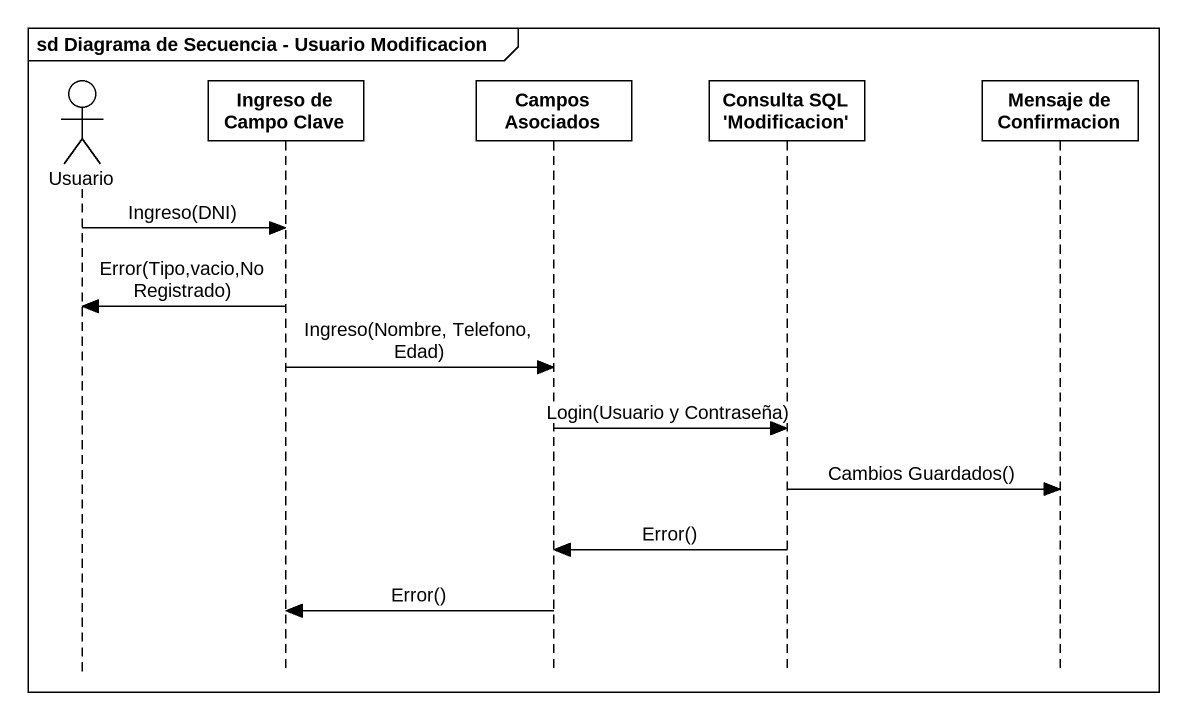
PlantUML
@startuml
mainframe sd Diagrama de Secuencia - Usuario Modificacion
hide footbox
actor Usuario
participant "Ingreso de Campo Clave" as Ingreso_de_Campo_Clave
participant "Campos Asociados" as Campos_Asociados
participant "Consulta SQL 'Modificacion'" as Consulta_SQL_Modificacion
participant "Mensaje de Confirmacion" as Mensaje_de_Confirmacion

Usuario -> Ingreso_de_Campo_Clave : Ingreso(DNI)
Ingreso_de_Campo_Clave -> Usuario : Error(Tipo,vacio,No Registrado)
Ingreso_de_Campo_Clave -> Campos_Asociados : Ingreso(Nombre, Telefono, Edad)
Campos_Asociados -> Consulta_SQL_Modificacion : Login(Usuario y Contraseña)
Consulta_SQL_Modificacion -> Mensaje_de_Confirmacion : Cambios Guardados()
Consulta_SQL_Modificacion -> Campos_Asociados : Error()
Campos_Asociados -> Ingreso_de_Campo_Clave : Error()
@enduml
